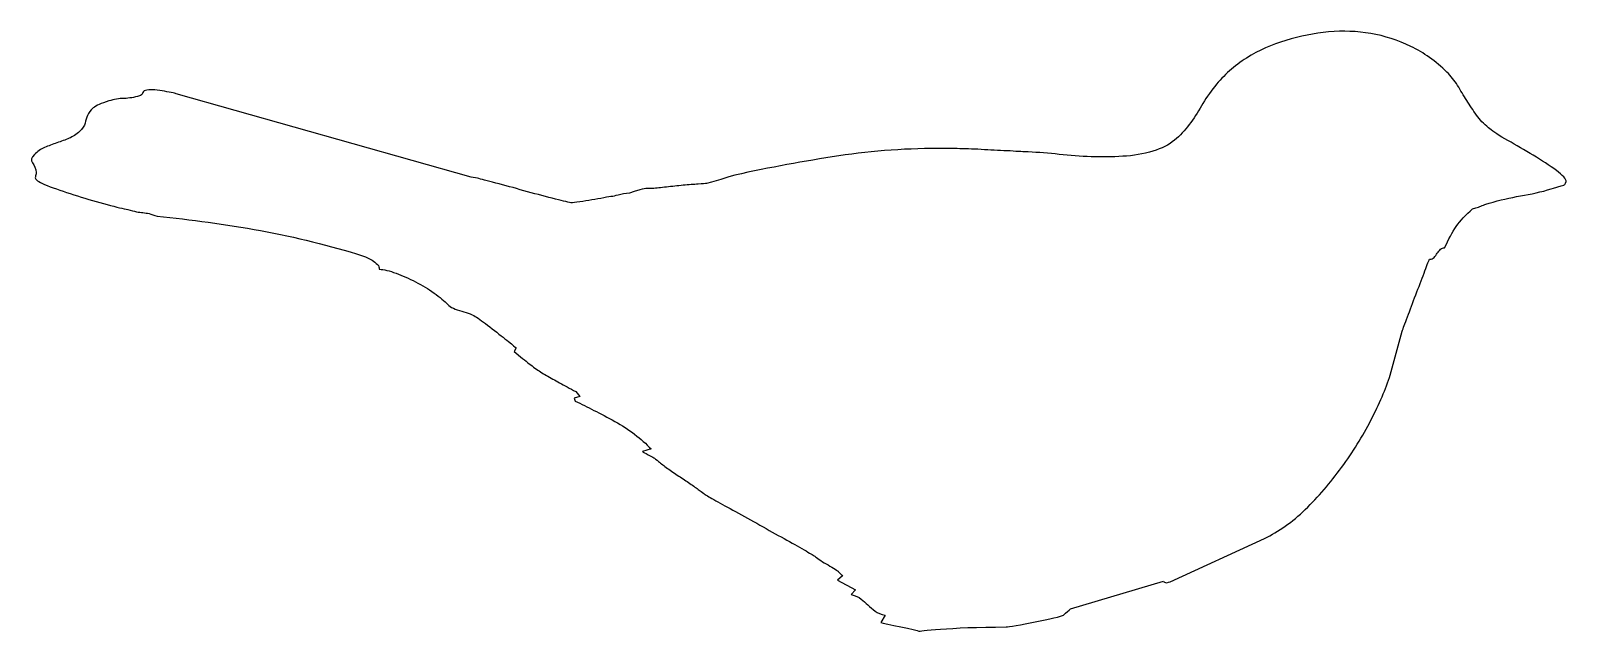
# Model space of a CAD drawing. Header units: centimetres. Extents: x -9.7 to 9.7, y -3.8 to 3.8.
import ezdxf

# ---------------------------------------------------------------- set-up
doc = ezdxf.new("R2010")
doc.units = ezdxf.units.CM
doc.header["$MEASUREMENT"] = 0
doc.layers.add('Camada 1', color=7, linetype='Continuous')

msp = doc.modelspace()

# ---------------------------------------------------------------- linework, layer by layer
at = {"layer": 'Camada 1'}
msp.add_open_spline([(1.51739, -3.79787), (1.51374, -3.78332), (1.07204, -3.69952), (1.03654, -3.68677), (1.03654, -3.68677), (1.03654, -3.68677), (1.09303, -3.59298), (1.09303, -3.59298), (1.09303, -3.59298), (1.03929, -3.58388), (0.99648, -3.56657), (0.96368, -3.54197), (0.96368, -3.54197), (0.93272, -3.51739), (0.90177, -3.49009), (0.87446, -3.46455), (0.87446, -3.46455), (0.8471, -3.43904), (0.81797, -3.41264), (0.78791, -3.38991), (0.78791, -3.38991), (0.75785, -3.36438), (0.71687, -3.34525), (0.66221, -3.33342), (0.66221, -3.33342), (0.66221, -3.33342), (0.7187, -3.27148), (0.7187, -3.27148), (0.7187, -3.27148), (0.7187, -3.27148), (0.48827, -3.15218), (0.48827, -3.15218), (0.48827, -3.15218), (0.48827, -3.15218), (0.55201, -3.09659), (0.55201, -3.09659), (0.55201, -3.09659), (0.54659, -3.08659), (0.53566, -3.07839), (0.52288, -3.06749), (0.52288, -3.06749), (0.50923, -3.05564), (0.50103, -3.04651), (0.4992, -3.03648), (0.4992, -3.03648), (0.48645, -3.03103), (0.46642, -3.01738), (0.43813, -2.99915), (0.43813, -2.99915), (0.40993, -2.98002), (0.37897, -2.96272), (0.34616, -2.94454), (0.34616, -2.94454), (0.31338, -2.92724), (0.28425, -2.90811), (0.25874, -2.88715), (0.25874, -2.88715), (0.23326, -2.86895), (0.2141, -2.85527), (0.20138, -2.84799), (0.20138, -2.84799), (0.18225, -2.83434), (0.13764, -2.80883), (0.0657, -2.76605), (0.0657, -2.76605), (-0.00717, -2.72414), (-0.09186, -2.67768), (-0.18748, -2.62394), (-0.18748, -2.62394), (-0.28355, -2.57023), (-0.38512, -2.51374), (-0.49302, -2.45365), (-0.49302, -2.45365), (-0.60139, -2.39261), (-0.70339, -2.33522), (-0.79994, -2.28334), (-0.79994, -2.28334), (-0.89649, -2.2296), (-0.97935, -2.18407), (-1.05039, -2.14491), (-1.05039, -2.14491), (-1.12323, -2.10668), (-1.17014, -2.07845), (-1.19565, -2.06022), (-1.19565, -2.06022), (-1.2034, -2.05112), (-1.22526, -2.03744), (-1.25986, -2.01011), (-1.25986, -2.01011), (-1.29492, -1.98738), (-1.33408, -1.95823), (-1.37868, -1.92727), (-1.37868, -1.92727), (-1.42287, -1.89536), (-1.4702, -1.8644), (-1.51939, -1.83252), (-1.51939, -1.83252), (-1.56993, -1.79884), (-1.61684, -1.76696), (-1.66102, -1.73507), (-1.66102, -1.73507), (-1.70655, -1.70231), (-1.74299, -1.67496), (-1.77394, -1.64763), (-1.77394, -1.64763), (-1.8031, -1.62395), (-1.82493, -1.60577), (-1.83633, -1.6003), (-1.83633, -1.6003), (-1.84816, -1.59392), (-1.87231, -1.58114), (-1.90737, -1.56297), (-1.90737, -1.56297), (-1.94425, -1.54201), (-1.96746, -1.53016), (-1.97976, -1.52381), (-1.97976, -1.52381), (-1.97976, -1.52381), (-1.86911, -1.49013), (-1.86911, -1.49013), (-1.86911, -1.49013), (-1.99341, -1.35808), (-2.14687, -1.2415), (-2.32993, -1.1404), (-2.32993, -1.1404), (-2.51252, -1.03933), (-2.67963, -0.95464), (-2.82944, -0.88449), (-2.82944, -0.88449), (-2.82944, -0.88449), (-2.84219, -0.84533), (-2.84219, -0.84533), (-2.84219, -0.84533), (-2.84219, -0.84533), (-2.77297, -0.8253), (-2.77297, -0.8253), (-2.77297, -0.8253), (-2.77297, -0.8253), (-2.82123, -0.76339), (-2.82123, -0.76339), (-2.82123, -0.76339), (-2.8991, -0.72238), (-2.96649, -0.68505), (-3.0275, -0.65229), (-3.0275, -0.65229), (-3.08624, -0.62038), (-3.1418, -0.5885), (-3.19416, -0.55847), (-3.19416, -0.55847), (-3.24562, -0.53206), (-3.29341, -0.49928), (-3.33852, -0.46557), (-3.33852, -0.46557), (-3.38361, -0.43279), (-3.43597, -0.3918), (-3.49515, -0.34444), (-3.49515, -0.34444), (-3.49515, -0.34444), (-3.60352, -0.25702), (-3.60352, -0.25702), (-3.60352, -0.25702), (-3.60352, -0.25702), (-3.57849, -0.21146), (-3.57849, -0.21146), (-3.57849, -0.21146), (-3.58669, -0.20233), (-3.61855, -0.1759), (-3.67411, -0.13042), (-3.67411, -0.13042), (-3.73057, -0.08486), (-3.79934, -0.03112), (-3.88131, 0.03262), (-3.88131, 0.03262), (-3.9628, 0.09636), (-4.02794, 0.14462), (-4.07803, 0.17833), (-4.07803, 0.17833), (-4.09851, 0.19288), (-4.12494, 0.20564), (-4.15862, 0.21929), (-4.15862, 0.21929), (-4.19185, 0.23204), (-4.22739, 0.24392), (-4.26562, 0.25485), (-4.26562, 0.25485), (-4.30478, 0.26575), (-4.33939, 0.27578), (-4.37079, 0.29038), (-4.37079, 0.29038), (-4.40222, 0.30403), (-4.4259, 0.31951), (-4.44228, 0.34044), (-4.44228, 0.34044), (-4.48416, 0.38325), (-4.54248, 0.43061), (-4.61624, 0.48432), (-4.61624, 0.48432), (-4.68863, 0.53626), (-4.76785, 0.58449), (-4.84939, 0.62548), (-4.84939, 0.62548), (-4.93271, 0.66739), (-5.01515, 0.70562), (-5.09664, 0.73478), (-5.09664, 0.73478), (-5.17816, 0.76574), (-5.2501, 0.78397), (-5.30974, 0.78489), (-5.30974, 0.78489), (-5.30612, 0.80767), (-5.31294, 0.82587), (-5.33207, 0.84498), (-5.33207, 0.84498), (-5.3503, 0.86504), (-5.37305, 0.88321), (-5.40036, 0.89872), (-5.40036, 0.89872), (-5.42859, 0.91692), (-5.4673, 0.93425), (-5.51921, 0.95608), (-5.51921, 0.95608), (-5.93222, 1.08543), (-6.36254, 1.19198), (-6.80969, 1.27392), (-6.80969, 1.27392), (-7.25594, 1.35496), (-7.69353, 1.41508), (-8.11975, 1.45788), (-8.11975, 1.45788), (-8.15888, 1.47153), (-8.19214, 1.47973), (-8.21855, 1.48886), (-8.21855, 1.48886), (-8.2463, 1.49524), (-8.27319, 1.49886), (-8.29824, 1.50159), (-8.29824, 1.50159), (-8.3242, 1.50339), (-8.35198, 1.50797), (-8.38021, 1.51342), (-8.38021, 1.51342), (-8.41027, 1.5189), (-8.4467, 1.52982), (-8.48996, 1.54165), (-8.48996, 1.54165), (-8.54277, 1.54985), (-8.63019, 1.57171), (-8.75362, 1.60631), (-8.75362, 1.60631), (-8.87475, 1.63727), (-8.99997, 1.6737), (-9.127, 1.71286), (-9.127, 1.71286), (-9.25315, 1.75384), (-9.36835, 1.793), (-9.47352, 1.83034), (-9.47352, 1.83034), (-9.57642, 1.8704), (-9.63746, 1.89956), (-9.65476, 1.92596), (-9.65476, 1.92596), (-9.66251, 1.93416), (-9.66296, 1.94781), (-9.65659, 1.96877), (-9.65659, 1.96877), (-9.64976, 1.98697), (-9.64794, 2.00155), (-9.65069, 2.01158), (-9.65069, 2.01158), (-9.65476, 2.05894), (-9.66979, 2.0981), (-9.69485, 2.13088), (-9.69485, 2.13088), (-9.71898, 2.16459), (-9.71215, 2.19827), (-9.67255, 2.2356), (-9.67255, 2.2356), (-9.63522, 2.27566), (-9.59286, 2.30664), (-9.54277, 2.3276), (-9.54277, 2.3276), (-9.49406, 2.3467), (-9.44215, 2.36673), (-9.38796, 2.38589), (-9.38796, 2.38589), (-9.33285, 2.40319), (-9.28231, 2.42322), (-9.2327, 2.44235), (-9.2327, 2.44235), (-9.18396, 2.46331), (-9.13935, 2.49064), (-9.10065, 2.52887), (-9.10065, 2.52887), (-9.06149, 2.5653), (-9.03826, 2.59901), (-9.03188, 2.63269), (-9.03188, 2.63269), (-9.02458, 2.6682), (-9.0141, 2.70191), (-9.00137, 2.73286), (-9.00137, 2.73286), (-8.98769, 2.76564), (-8.96356, 2.7957), (-8.9285, 2.82665), (-8.9285, 2.82665), (-8.89207, 2.85943), (-8.8265, 2.88586), (-8.72998, 2.91499), (-8.72998, 2.91499), (-8.66532, 2.93684), (-8.60155, 2.94687), (-8.53691, 2.9478), (-8.53691, 2.9478), (-8.4727, 2.9487), (-8.40848, 2.95963), (-8.34384, 2.97968), (-8.34384, 2.97968), (-8.32064, 2.98513), (-8.30831, 2.99881), (-8.30513, 3.01336), (-8.30513, 3.01336), (-8.3024, 3.02791), (-8.2901, 3.04067), (-8.2669, 3.04797), (-8.2669, 3.04797), (-8.24357, 3.05428), (-8.21306, 3.05704), (-8.17525, 3.05704), (-8.17525, 3.05704), (-8.13792, 3.05429), (-8.09786, 3.04974), (-8.05595, 3.04246), (-8.05595, 3.04246), (-8.01359, 3.03608), (-7.97491, 3.02788), (-7.94027, 3.02061), (-7.94027, 3.02061), (-7.90476, 3.01606), (-7.88516, 3.00878), (-7.88063, 3.00603), (-7.88063, 3.00603), (-7.88063, 3.00603), (-4.1449, 1.95145), (-4.1449, 1.95145), (-4.1449, 1.95145), (-4.1449, 1.95145), (-4.06613, 1.93777), (-4.06613, 1.93777), (-4.06613, 1.93777), (-4.02242, 1.92592), (-3.94545, 1.90409), (-3.83388, 1.87583), (-3.83388, 1.87583), (-3.72143, 1.84763), (-3.60393, 1.81482), (-3.47825, 1.77931), (-3.47825, 1.77931), (-3.35305, 1.74468), (-3.23417, 1.71282), (-3.12035, 1.68459), (-3.12035, 1.68459), (-3.00743, 1.65456), (-2.92818, 1.63633), (-2.88495, 1.6245), (-2.88495, 1.6245), (-2.86034, 1.6254), (-2.82256, 1.63088), (-2.77293, 1.63723), (-2.77293, 1.63723), (-2.72282, 1.64636), (-2.67093, 1.65363), (-2.61947, 1.66184), (-2.61947, 1.66184), (-2.56711, 1.67094), (-2.51565, 1.67914), (-2.46646, 1.69007), (-2.46646, 1.69007), (-2.41637, 1.7001), (-2.38132, 1.70555), (-2.36219, 1.70555), (-2.36219, 1.70555), (-2.35354, 1.70735), (-2.32758, 1.71283), (-2.28615, 1.72465), (-2.28615, 1.72465), (-2.24334, 1.73468), (-2.19598, 1.74468), (-2.14269, 1.74833), (-2.14269, 1.74833), (-2.14269, 1.74833), (-2.08168, 1.76746), (-2.08168, 1.76746), (-2.08168, 1.76746), (-2.08168, 1.76746), (-2.01154, 1.78842), (-2.01154, 1.78842), (-2.01154, 1.78842), (-1.96601, 1.803), (-1.93642, 1.80845), (-1.92412, 1.80662), (-1.92412, 1.80662), (-1.91137, 1.80662), (-1.88631, 1.80662), (-1.85218, 1.80662), (-1.85218, 1.80662), (-1.80392, 1.81027), (-1.74471, 1.81757), (-1.67504, 1.82575), (-1.67504, 1.82575), (-1.60448, 1.8321), (-1.53526, 1.84213), (-1.46374, 1.8476), (-1.46374, 1.8476), (-1.39363, 1.85305), (-1.33034, 1.85943), (-1.27387, 1.86308), (-1.27387, 1.86308), (-1.21696, 1.86673), (-1.18142, 1.87036), (-1.16687, 1.86946), (-1.16687, 1.86946), (-1.16687, 1.86946), (-1.10541, 1.88766), (-1.10541, 1.88766), (-1.10541, 1.88766), (-1.10541, 1.88766), (-0.98746, 1.92317), (-0.98746, 1.92317), (-0.98746, 1.92317), (-0.98746, 1.92317), (-0.88456, 1.95323), (-0.88456, 1.95323), (-0.88456, 1.95323), (-0.88456, 1.95323), (-0.80897, 1.97598), (-0.80897, 1.97598), (-0.80897, 1.97598), (-0.36775, 2.07433), (0.06939, 2.15357), (0.50471, 2.22006), (0.50471, 2.22006), (0.94003, 2.28565), (1.38813, 2.31658), (1.84803, 2.31568), (1.84803, 2.31568), (1.87899, 2.31568), (1.94182, 2.31385), (2.03655, 2.31113), (2.03655, 2.31113), (2.13124, 2.30933), (2.23597, 2.30658), (2.34799, 2.29838), (2.34799, 2.29838), (2.45909, 2.29203), (2.56746, 2.28655), (2.67218, 2.282), (2.67218, 2.282), (2.776, 2.2747), (2.85347, 2.27287), (2.90351, 2.27017), (2.90351, 2.27017), (3.03011, 2.26469), (3.16124, 2.25284), (3.29512, 2.23919), (3.29512, 2.23919), (3.4299, 2.22371), (3.56288, 2.21461), (3.69766, 2.21006), (3.69766, 2.21006), (3.83157, 2.20458), (3.96542, 2.20641), (4.0984, 2.21461), (4.0984, 2.21461), (4.22955, 2.22189), (4.35886, 2.24194), (4.48091, 2.2802), (4.48091, 2.2802), (4.59201, 2.31388), (4.68308, 2.35852), (4.75232, 2.41773), (4.75232, 2.41773), (4.82243, 2.47509), (4.88525, 2.54066), (4.93991, 2.61535), (4.93991, 2.61535), (4.99637, 2.69004), (5.04738, 2.76836), (5.09379, 2.85398), (5.09379, 2.85398), (5.14118, 2.93777), (5.19854, 3.01882), (5.2641, 3.09986), (5.2641, 3.09986), (5.37612, 3.24194), (5.51003, 3.36307), (5.66484, 3.45869), (5.66484, 3.45869), (5.82147, 3.55614), (5.98538, 3.63083), (6.1612, 3.68181), (6.1612, 3.68181), (6.34059, 3.73645), (6.52093, 3.77198), (6.70304, 3.78928), (6.70304, 3.78928), (6.88521, 3.80478), (7.06369, 3.80023), (7.2367, 3.76925), (7.2367, 3.76925), (7.41159, 3.73922), (7.58008, 3.68366), (7.74306, 3.60534), (7.74306, 3.60534), (7.907, 3.52702), (8.0591, 3.41862), (8.20026, 3.28112), (8.20026, 3.28112), (8.24939, 3.23103), (8.29495, 3.17547), (8.33414, 3.11173), (8.33414, 3.11173), (8.37327, 3.04889), (8.41156, 2.98515), (8.45069, 2.92231), (8.45069, 2.92231), (8.48985, 2.85947), (8.53083, 2.79756), (8.57274, 2.73745), (8.57274, 2.73745), (8.6155, 2.67734), (8.66743, 2.62543), (8.72665, 2.57537), (8.72665, 2.57537), (8.76213, 2.54259), (8.83042, 2.49705), (8.93337, 2.43694), (8.93337, 2.43694), (9.03629, 2.37685), (9.14374, 2.31674), (9.25121, 2.25208), (9.25121, 2.25208), (9.36051, 2.18649), (9.46065, 2.12275), (9.55268, 2.05991), (9.55268, 2.05991), (9.64372, 1.99617), (9.69563, 1.94516), (9.70839, 1.90418), (9.70839, 1.90418), (9.71024, 1.89963), (9.70662, 1.8905), (9.70114, 1.87595), (9.70114, 1.87595), (9.69566, 1.86047), (9.68656, 1.8532), (9.67929, 1.84954), (9.67929, 1.84954), (9.67929, 1.84954), (9.64466, 1.84134), (9.64466, 1.84134), (9.64466, 1.84134), (9.64466, 1.84134), (9.54814, 1.81218), (9.54814, 1.81218), (9.54814, 1.81218), (9.54814, 1.81218), (9.52083, 1.80308), (9.52083, 1.80308), (9.52083, 1.80308), (9.39333, 1.76392), (9.2622, 1.73476), (9.13105, 1.71291), (9.13105, 1.71291), (9.00082, 1.69106), (8.8679, 1.66192), (8.73582, 1.62091), (8.73582, 1.62091), (8.73582, 1.62091), (8.69394, 1.60908), (8.69394, 1.60908), (8.69394, 1.60908), (8.67209, 1.6018), (8.65026, 1.5927), (8.6302, 1.5854), (8.6302, 1.5854), (8.61017, 1.5772), (8.58829, 1.5681), (8.56646, 1.56172), (8.56646, 1.56172), (8.56646, 1.56172), (8.52455, 1.54989), (8.52455, 1.54989), (8.52455, 1.54989), (8.43711, 1.4743), (8.36882, 1.39871), (8.31783, 1.32677), (8.31783, 1.32677), (8.26679, 1.25483), (8.21943, 1.16283), (8.1712, 1.05541), (8.1712, 1.05541), (8.14932, 1.05721), (8.13294, 1.05266), (8.11926, 1.03991), (8.11926, 1.03991), (8.10656, 1.02443), (8.09195, 1.00895), (8.07828, 0.98892), (8.07828, 0.98892), (8.0646, 0.96979), (8.05097, 0.95249), (8.0382, 0.93428), (8.0382, 0.93428), (8.02545, 0.91967), (8.00634, 0.91243), (7.98084, 0.9133), (7.98084, 0.9133), (7.96536, 0.88052), (7.94171, 0.81951), (7.91073, 0.73481), (7.91073, 0.73481), (7.87887, 0.65014), (7.84334, 0.55997), (7.80511, 0.4607), (7.80511, 0.4607), (7.76778, 0.36145), (7.73224, 0.26853), (7.70039, 0.18201), (7.70039, 0.18201), (7.67033, 0.09459), (7.64665, 0.03543), (7.63205, -0.0001), (7.63205, -0.0001), (7.63205, -0.0001), (7.48365, -0.55382), (7.48365, -0.55382), (7.48365, -0.55382), (7.42626, -0.73051), (7.34427, -0.92085), (7.23865, -1.12577), (7.23865, -1.12577), (7.1321, -1.32976), (7.00918, -1.53008), (6.86707, -1.72317), (6.86707, -1.72317), (6.72502, -1.91896), (6.57201, -2.09655), (6.40807, -2.25504), (6.40807, -2.25504), (6.24323, -2.41715), (6.07112, -2.53555), (5.89078, -2.62207), (5.89078, -2.62207), (5.89078, -2.62207), (4.6996, -3.17214), (4.6996, -3.17214), (4.6996, -3.17214), (4.6996, -3.17214), (4.67772, -3.17756), (4.67772, -3.17756), (4.67772, -3.17756), (4.67772, -3.17756), (4.65769, -3.18394), (4.65769, -3.18394), (4.65769, -3.18394), (4.63311, -3.18304), (4.61761, -3.17391), (4.61398, -3.16121), (4.61398, -3.16121), (4.61398, -3.16121), (3.43738, -3.51271), (3.43738, -3.51271), (3.43738, -3.51271), (3.41367, -3.53459), (3.38454, -3.56007), (3.34901, -3.59285), (3.34901, -3.59285), (3.3135, -3.62291), (2.66869, -3.74313), (2.6241, -3.74313), (2.6241, -3.74313), (1.88534, -3.74323), (1.51739, -3.79787), (1.51739, -3.79787)], degree=3, knots=[0, 0, 0, 0, 0.00581395, 0.00581395, 0.00581395, 0.00581395, 0.01162791, 0.01162791, 0.01162791, 0.01162791, 0.01744186, 0.01744186, 0.01744186, 0.01744186, 0.02325581, 0.02325581, 0.02325581, 0.02325581, 0.02906977, 0.02906977, 0.02906977, 0.02906977, 0.03488372, 0.03488372, 0.03488372, 0.03488372, 0.04069767, 0.04069767, 0.04069767, 0.04069767, 0.04651163, 0.04651163, 0.04651163, 0.04651163, 0.05232558, 0.05232558, 0.05232558, 0.05232558, 0.05813953, 0.05813953, 0.05813953, 0.05813953, 0.06395349, 0.06395349, 0.06395349, 0.06395349, 0.06976744, 0.06976744, 0.06976744, 0.06976744, 0.0755814, 0.0755814, 0.0755814, 0.0755814, 0.08139535, 0.08139535, 0.08139535, 0.08139535, 0.0872093, 0.0872093, 0.0872093, 0.0872093, 0.09302326, 0.09302326, 0.09302326, 0.09302326, 0.09883721, 0.09883721, 0.09883721, 0.09883721, 0.10465116, 0.10465116, 0.10465116, 0.10465116, 0.11046512, 0.11046512, 0.11046512, 0.11046512, 0.11627907, 0.11627907, 0.11627907, 0.11627907, 0.12209302, 0.12209302, 0.12209302, 0.12209302, 0.12790698, 0.12790698, 0.12790698, 0.12790698, 0.13372093, 0.13372093, 0.13372093, 0.13372093, 0.13953488, 0.13953488, 0.13953488, 0.13953488, 0.14534884, 0.14534884, 0.14534884, 0.14534884, 0.15116279, 0.15116279, 0.15116279, 0.15116279, 0.15697674, 0.15697674, 0.15697674, 0.15697674, 0.1627907, 0.1627907, 0.1627907, 0.1627907, 0.16860465, 0.16860465, 0.16860465, 0.16860465, 0.1744186, 0.1744186, 0.1744186, 0.1744186, 0.18023256, 0.18023256, 0.18023256, 0.18023256, 0.18604651, 0.18604651, 0.18604651, 0.18604651, 0.19186047, 0.19186047, 0.19186047, 0.19186047, 0.19767442, 0.19767442, 0.19767442, 0.19767442, 0.20348837, 0.20348837, 0.20348837, 0.20348837, 0.20930233, 0.20930233, 0.20930233, 0.20930233, 0.21511628, 0.21511628, 0.21511628, 0.21511628, 0.22093023, 0.22093023, 0.22093023, 0.22093023, 0.22674419, 0.22674419, 0.22674419, 0.22674419, 0.23255814, 0.23255814, 0.23255814, 0.23255814, 0.23837209, 0.23837209, 0.23837209, 0.23837209, 0.24418605, 0.24418605, 0.24418605, 0.24418605, 0.25, 0.25, 0.25, 0.25, 0.25581395, 0.25581395, 0.25581395, 0.25581395, 0.26162791, 0.26162791, 0.26162791, 0.26162791, 0.26744186, 0.26744186, 0.26744186, 0.26744186, 0.27325581, 0.27325581, 0.27325581, 0.27325581, 0.27906977, 0.27906977, 0.27906977, 0.27906977, 0.28488372, 0.28488372, 0.28488372, 0.28488372, 0.29069767, 0.29069767, 0.29069767, 0.29069767, 0.29651163, 0.29651163, 0.29651163, 0.29651163, 0.30232558, 0.30232558, 0.30232558, 0.30232558, 0.30813953, 0.30813953, 0.30813953, 0.30813953, 0.31395349, 0.31395349, 0.31395349, 0.31395349, 0.31976744, 0.31976744, 0.31976744, 0.31976744, 0.3255814, 0.3255814, 0.3255814, 0.3255814, 0.33139535, 0.33139535, 0.33139535, 0.33139535, 0.3372093, 0.3372093, 0.3372093, 0.3372093, 0.34302326, 0.34302326, 0.34302326, 0.34302326, 0.34883721, 0.34883721, 0.34883721, 0.34883721, 0.35465116, 0.35465116, 0.35465116, 0.35465116, 0.36046512, 0.36046512, 0.36046512, 0.36046512, 0.36627907, 0.36627907, 0.36627907, 0.36627907, 0.37209302, 0.37209302, 0.37209302, 0.37209302, 0.37790698, 0.37790698, 0.37790698, 0.37790698, 0.38372093, 0.38372093, 0.38372093, 0.38372093, 0.38953488, 0.38953488, 0.38953488, 0.38953488, 0.39534884, 0.39534884, 0.39534884, 0.39534884, 0.40116279, 0.40116279, 0.40116279, 0.40116279, 0.40697674, 0.40697674, 0.40697674, 0.40697674, 0.4127907, 0.4127907, 0.4127907, 0.4127907, 0.41860465, 0.41860465, 0.41860465, 0.41860465, 0.4244186, 0.4244186, 0.4244186, 0.4244186, 0.43023256, 0.43023256, 0.43023256, 0.43023256, 0.43604651, 0.43604651, 0.43604651, 0.43604651, 0.44186047, 0.44186047, 0.44186047, 0.44186047, 0.44767442, 0.44767442, 0.44767442, 0.44767442, 0.45348837, 0.45348837, 0.45348837, 0.45348837, 0.45930233, 0.45930233, 0.45930233, 0.45930233, 0.46511628, 0.46511628, 0.46511628, 0.46511628, 0.47093023, 0.47093023, 0.47093023, 0.47093023, 0.47674419, 0.47674419, 0.47674419, 0.47674419, 0.48255814, 0.48255814, 0.48255814, 0.48255814, 0.48837209, 0.48837209, 0.48837209, 0.48837209, 0.49418605, 0.49418605, 0.49418605, 0.49418605, 0.5, 0.5, 0.5, 0.5, 0.50581395, 0.50581395, 0.50581395, 0.50581395, 0.51162791, 0.51162791, 0.51162791, 0.51162791, 0.51744186, 0.51744186, 0.51744186, 0.51744186, 0.52325581, 0.52325581, 0.52325581, 0.52325581, 0.52906977, 0.52906977, 0.52906977, 0.52906977, 0.53488372, 0.53488372, 0.53488372, 0.53488372, 0.54069767, 0.54069767, 0.54069767, 0.54069767, 0.54651163, 0.54651163, 0.54651163, 0.54651163, 0.55232558, 0.55232558, 0.55232558, 0.55232558, 0.55813953, 0.55813953, 0.55813953, 0.55813953, 0.56395349, 0.56395349, 0.56395349, 0.56395349, 0.56976744, 0.56976744, 0.56976744, 0.56976744, 0.5755814, 0.5755814, 0.5755814, 0.5755814, 0.58139535, 0.58139535, 0.58139535, 0.58139535, 0.5872093, 0.5872093, 0.5872093, 0.5872093, 0.59302326, 0.59302326, 0.59302326, 0.59302326, 0.59883721, 0.59883721, 0.59883721, 0.59883721, 0.60465116, 0.60465116, 0.60465116, 0.60465116, 0.61046512, 0.61046512, 0.61046512, 0.61046512, 0.61627907, 0.61627907, 0.61627907, 0.61627907, 0.62209302, 0.62209302, 0.62209302, 0.62209302, 0.62790698, 0.62790698, 0.62790698, 0.62790698, 0.63372093, 0.63372093, 0.63372093, 0.63372093, 0.63953488, 0.63953488, 0.63953488, 0.63953488, 0.64534884, 0.64534884, 0.64534884, 0.64534884, 0.65116279, 0.65116279, 0.65116279, 0.65116279, 0.65697674, 0.65697674, 0.65697674, 0.65697674, 0.6627907, 0.6627907, 0.6627907, 0.6627907, 0.66860465, 0.66860465, 0.66860465, 0.66860465, 0.6744186, 0.6744186, 0.6744186, 0.6744186, 0.68023256, 0.68023256, 0.68023256, 0.68023256, 0.68604651, 0.68604651, 0.68604651, 0.68604651, 0.69186047, 0.69186047, 0.69186047, 0.69186047, 0.69767442, 0.69767442, 0.69767442, 0.69767442, 0.70348837, 0.70348837, 0.70348837, 0.70348837, 0.70930233, 0.70930233, 0.70930233, 0.70930233, 0.71511628, 0.71511628, 0.71511628, 0.71511628, 0.72093023, 0.72093023, 0.72093023, 0.72093023, 0.72674419, 0.72674419, 0.72674419, 0.72674419, 0.73255814, 0.73255814, 0.73255814, 0.73255814, 0.73837209, 0.73837209, 0.73837209, 0.73837209, 0.74418605, 0.74418605, 0.74418605, 0.74418605, 0.75, 0.75, 0.75, 0.75, 0.75581395, 0.75581395, 0.75581395, 0.75581395, 0.76162791, 0.76162791, 0.76162791, 0.76162791, 0.76744186, 0.76744186, 0.76744186, 0.76744186, 0.77325581, 0.77325581, 0.77325581, 0.77325581, 0.77906977, 0.77906977, 0.77906977, 0.77906977, 0.78488372, 0.78488372, 0.78488372, 0.78488372, 0.79069767, 0.79069767, 0.79069767, 0.79069767, 0.79651163, 0.79651163, 0.79651163, 0.79651163, 0.80232558, 0.80232558, 0.80232558, 0.80232558, 0.80813953, 0.80813953, 0.80813953, 0.80813953, 0.81395349, 0.81395349, 0.81395349, 0.81395349, 0.81976744, 0.81976744, 0.81976744, 0.81976744, 0.8255814, 0.8255814, 0.8255814, 0.8255814, 0.83139535, 0.83139535, 0.83139535, 0.83139535, 0.8372093, 0.8372093, 0.8372093, 0.8372093, 0.84302326, 0.84302326, 0.84302326, 0.84302326, 0.84883721, 0.84883721, 0.84883721, 0.84883721, 0.85465116, 0.85465116, 0.85465116, 0.85465116, 0.86046512, 0.86046512, 0.86046512, 0.86046512, 0.86627907, 0.86627907, 0.86627907, 0.86627907, 0.87209302, 0.87209302, 0.87209302, 0.87209302, 0.87790698, 0.87790698, 0.87790698, 0.87790698, 0.88372093, 0.88372093, 0.88372093, 0.88372093, 0.88953488, 0.88953488, 0.88953488, 0.88953488, 0.89534884, 0.89534884, 0.89534884, 0.89534884, 0.90116279, 0.90116279, 0.90116279, 0.90116279, 0.90697674, 0.90697674, 0.90697674, 0.90697674, 0.9127907, 0.9127907, 0.9127907, 0.9127907, 0.91860465, 0.91860465, 0.91860465, 0.91860465, 0.9244186, 0.9244186, 0.9244186, 0.9244186, 0.93023256, 0.93023256, 0.93023256, 0.93023256, 0.93604651, 0.93604651, 0.93604651, 0.93604651, 0.94186047, 0.94186047, 0.94186047, 0.94186047, 0.94767442, 0.94767442, 0.94767442, 0.94767442, 0.95348837, 0.95348837, 0.95348837, 0.95348837, 0.95930233, 0.95930233, 0.95930233, 0.95930233, 0.96511628, 0.96511628, 0.96511628, 0.96511628, 0.97093023, 0.97093023, 0.97093023, 0.97093023, 0.97674419, 0.97674419, 0.97674419, 0.97674419, 0.98255814, 0.98255814, 0.98255814, 0.98255814, 0.98837209, 0.98837209, 0.98837209, 0.98837209, 1, 1, 1, 1], dxfattribs=at)

doc.saveas('drawing.dxf')
